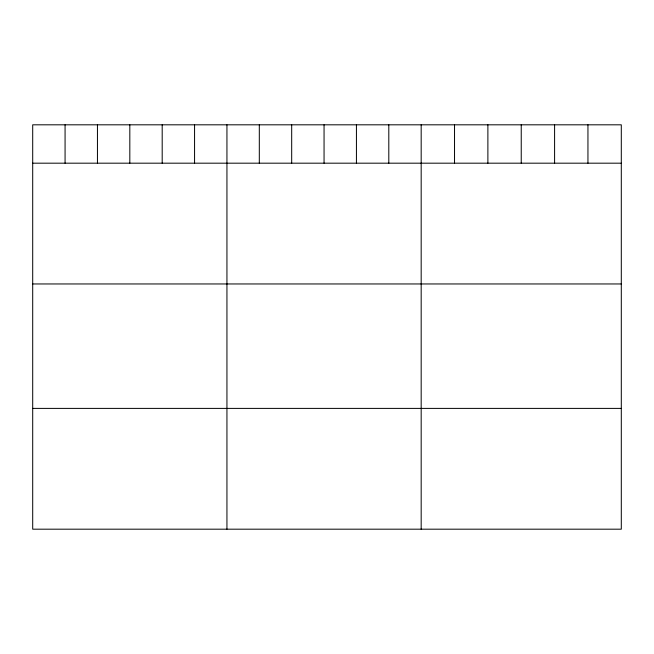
<?xml version="1.0" encoding="UTF-8"?>
<svg xmlns="http://www.w3.org/2000/svg" width="654" height="654" viewBox="0 0 654 654"><rect width="100%" height="100%" fill="white"/><g stroke="black" fill="none" stroke-linecap="round" stroke-linejoin="round"><path stroke-width="0.98" d="M621.3 163.181L621.3 529.184L32.7 529.184L32.7 124.816L621.3 124.816L621.3 163.181L32.7 163.181M32.7 283.959L621.3 283.959M32.7 408.398L621.3 408.398M587.946 124.816L587.946 163.181M554.592 124.816L554.592 163.181M521.238 124.816L521.238 163.181M487.884 124.816L487.884 163.181M454.53 124.816L454.53 163.181M421.176 124.816L421.176 529.184M388.803 124.816L388.803 163.181M356.43 124.816L356.43 163.181M324.057 124.816L324.057 163.181M291.684 124.816L291.684 163.181M259.311 124.816L259.311 163.181M226.938 124.816L226.938 529.184M194.565 124.816L194.565 163.181M162.192 124.816L162.192 163.181M129.819 124.816L129.819 163.181M97.446 124.816L97.446 163.181M65.073 124.816L65.073 163.181"/></g></svg>
